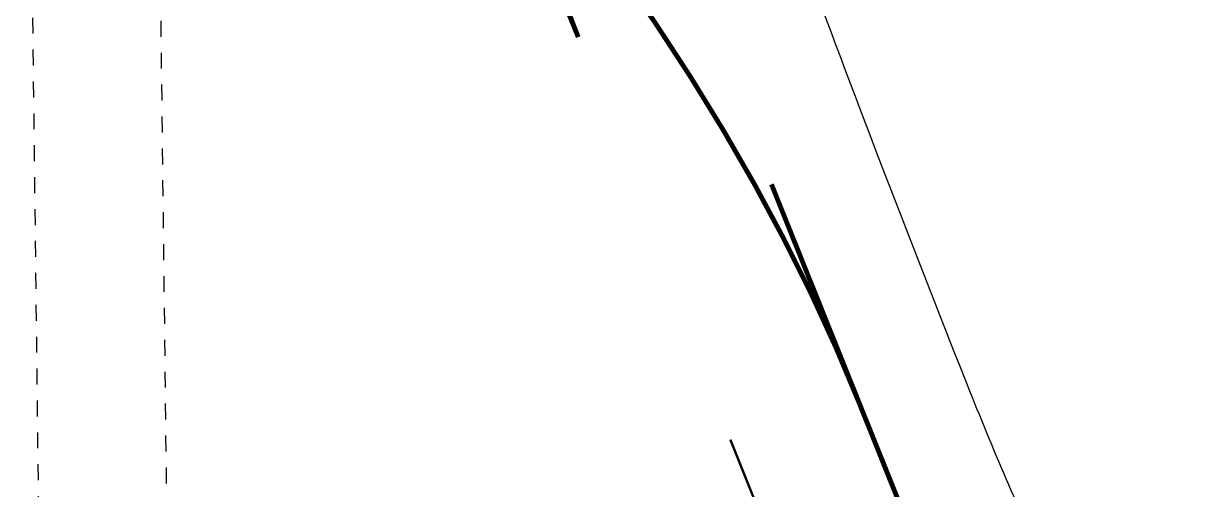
# Model space of a CAD drawing. Extents: x 940 to 1495, y 832 to 1212.
# Drawn here: x 1182.82 to 1219.68, y 1071.39 to 1085.99 of the extents above; entities that cross this region are included whole.
import ezdxf

# ---------------------------------------------------------------- set-up
doc = ezdxf.new("R2010")
doc.units = 0
doc.header["$LTSCALE"] = 0.5
doc.linetypes.add('X6', pattern=[2, 1, -1])
for name, color, linetype in [('DGX', 2, 'CONTINUOUS'), ('DLSS', 4, 'CONTINUOUS'), ('SXSS', 5, 'CONTINUOUS')]:
    doc.layers.add(name, color=color, linetype=linetype)

msp = doc.modelspace()

# ---------------------------------------------------------------- linework, layer by layer
at = {"layer": 'DGX', "color": 3, "linetype": 'Continuous', "const_width": 0.15, "flags": 128}
for points in [[(1199.328, 1087.717), (1200.204, 1085.565)], [(1199.328, 1087.717), (1200.204, 1085.565)], [(1200.204, 1085.565), (1199.381, 1087.684)], [(1201.413, 1087.749), (1202.592, 1086.049), (1203.705, 1084.348), (1204.752, 1082.646), (1205.733, 1080.944), (1206.648, 1079.241), (1207.497, 1077.537), (1208.281, 1075.832), (1208.998, 1074.126), (1209.642, 1072.52), (1210.207, 1071.112)], [(1206.261, 1080.95), (1207.547, 1077.744), (1208.668, 1074.95), (1209.625, 1072.568), (1210.416, 1070.599)], [(1206.261, 1080.95), (1207.547, 1077.744), (1208.668, 1074.95), (1209.625, 1072.568), (1210.416, 1070.599)], [(1210.207, 1071.112), (1209.642, 1072.52), (1208.998, 1074.126), (1208.399, 1075.619), (1207.972, 1076.685), (1207.715, 1077.325), (1207.63, 1077.538), (1207.715, 1077.325), (1207.972, 1076.685), (1208.399, 1075.619), (1208.998, 1074.126), (1209.642, 1072.52), (1210.207, 1071.112)], [(1210.207, 1071.112), (1209.642, 1072.52), (1208.998, 1074.126), (1208.399, 1075.619), (1207.972, 1076.685), (1207.715, 1077.325), (1207.63, 1077.538), (1207.715, 1077.325), (1207.972, 1076.685), (1208.399, 1075.619), (1208.998, 1074.126), (1209.642, 1072.52), (1210.207, 1071.112)], [(1210.207, 1071.112), (1209.642, 1072.52), (1208.998, 1074.126), (1208.399, 1075.619), (1207.972, 1076.685), (1207.715, 1077.325), (1207.63, 1077.538), (1207.715, 1077.325), (1207.972, 1076.685), (1208.399, 1075.619), (1208.998, 1074.126), (1209.642, 1072.52), (1210.207, 1071.112)]]:
    msp.add_lwpolyline(points, dxfattribs=at)
at = {"layer": 'DGX', "linetype": 'Continuous', "const_width": 0.075, "flags": 128}
msp.add_lwpolyline([(1204.971, 1072.949), (1205.699, 1071.133)], dxfattribs=at)
msp.add_lwpolyline([(1204.971, 1072.949), (1205.699, 1071.133)], dxfattribs=at)
at = {"layer": 'DLSS', "linetype": 'X6', "flags": 128}
for points in [[(1187.55, 1050.579), (1186.958, 1100.58), (1186.226, 1157.778), (1185.317, 1194.847)], [(1183.485, 1054.677), (1182.942, 1100.532), (1182.211, 1157.703), (1181.371, 1191.937)]]:
    msp.add_lwpolyline(points, dxfattribs=at)
at = {"layer": 'SXSS', "linetype": 'Continuous', "flags": 128}
msp.add_lwpolyline([(1204.667, 1104.851, 0.025568), (1205.869, 1093.471, 0.04971), (1207.361, 1087.767, 0.005749), (1212.32, 1074.85, 0.012521), (1214.813, 1069.005, 0.012475), (1220.672, 1056.972, 0.020072), (1224.793, 1049.744, 0.031265), (1229.515, 1043.141, 0.026941), (1235.847, 1036.168, 0.021449), (1242.261, 1030.349, 0.027926), (1247.605, 1026.386, 0.018837), (1250.175, 1024.83, 0.005961), (1258.527, 1020.321, 0.033977), (1263.081, 1018.314, 0.020512), (1270.935, 1015.831)], format="xyb", dxfattribs=at)

doc.saveas('drawing.dxf')
